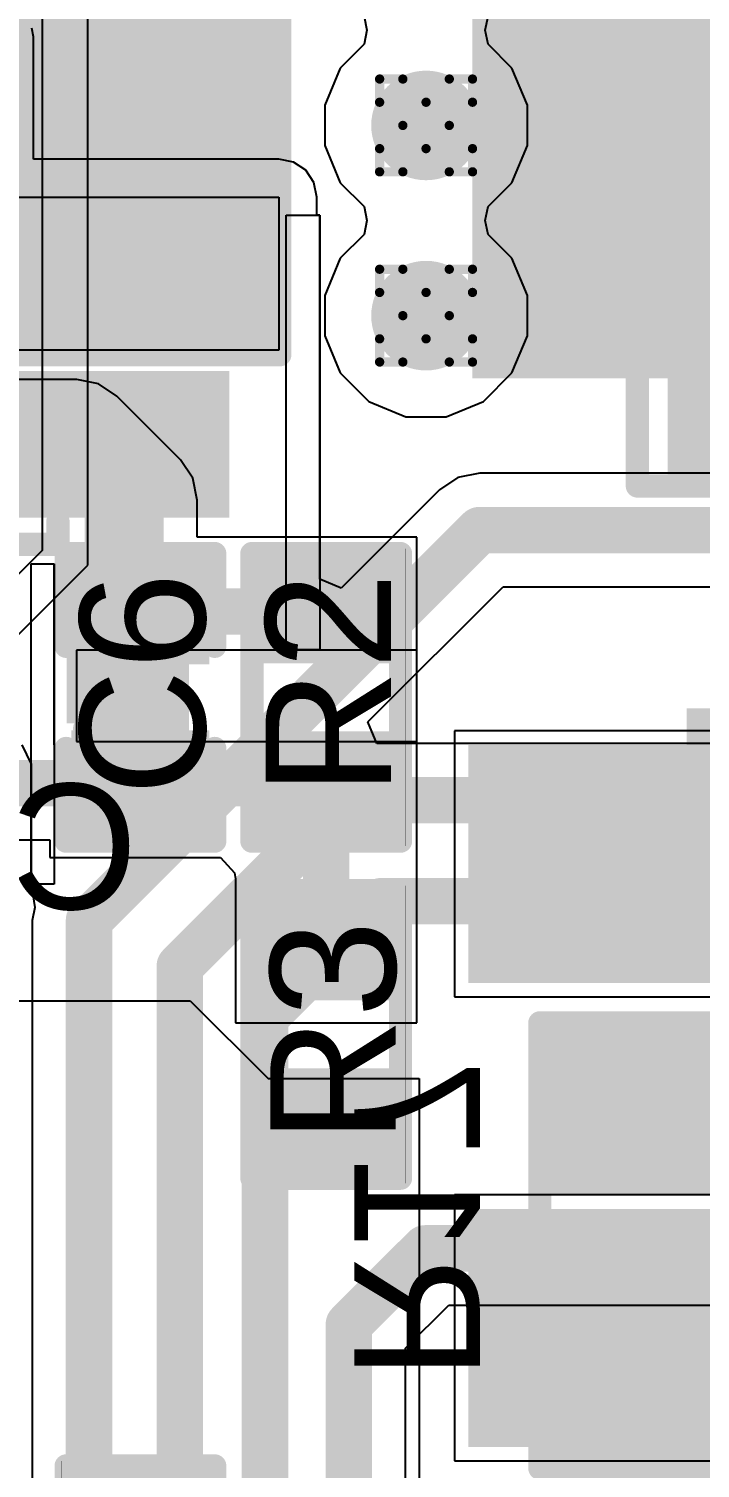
# Model space of a CAD drawing. Header units: inches. Extents: x -6 to 328, y -6 to 90.
# Drawn here: x 4.81 to 8.49, y 17.69 to 25.57 of the extents above; entities that cross this region are included whole.
import ezdxf

# ---------------------------------------------------------------- set-up
doc = ezdxf.new("R2010")
doc.units = ezdxf.units.IN
for name, color, linetype in [('Bottom Layer', 5, 'Continuous'), ('Bottom Overlay', 54, 'Continuous'), ('Bottom Paste', 16, 'Continuous'), ('Bottom Solder', 6, 'Continuous'), ('Designators', 56, 'Continuous'), ('Drill Drawing', 1, 'Continuous'), ('GND', 76, 'Continuous'), ('PWR', 16, 'Continuous'), ('Top Layer', 1, 'Continuous'), ('Top Overlay', 2, 'Continuous'), ('Top Paste', 8, 'Continuous'), ('Top Solder', 216, 'Continuous'), ('Via Holes', 16, 'Continuous')]:
    doc.layers.add(name, color=color, linetype=linetype)
doc.styles.add('Arial', font='', dxfattribs={"height": 0.2})
doc.styles.add('Arial_Bold', font='', dxfattribs={"height": 0.2})
doc.styles.get('Arial').set_extended_font_data('Arial')
doc.styles.get('Arial_Bold').set_extended_font_data('Arial', bold=True)

# ---------------------------------------------------------------- blocks, each defined once
blk = doc.blocks.new('TSOT_23_6_B_8')
at = {"layer": 'Bottom Layer'}
for points in [[(-1.7, 1.25), (-0.7, 1.25), (-0.7, 0.65), (-1.7, 0.65)], [(0.7, 1.25), (1.7, 1.25), (1.7, 0.65), (0.7, 0.65)], [(-1.7, 0.3), (-0.7, 0.3), (-0.7, -0.3), (-1.7, -0.3)], [(0.7, 0.3), (1.7, 0.3), (1.7, -0.3), (0.7, -0.3)], [(-1.7, -0.65), (-0.7, -0.65), (-0.7, -1.25), (-1.7, -1.25)], [(0.7, -0.65), (1.7, -0.65), (1.7, -1.25), (0.7, -1.25)]]:
    blk.add_hatch(color=5, dxfattribs=at).paths.add_polyline_path(points)
at = {"layer": 'Bottom Paste'}
for points in [[(-1.7, 1.25), (-0.7, 1.25), (-0.7, 0.65), (-1.7, 0.65)], [(0.7, 1.25), (1.7, 1.25), (1.7, 0.65), (0.7, 0.65)], [(-1.7, 0.3), (-0.7, 0.3), (-0.7, -0.3), (-1.7, -0.3)], [(0.7, 0.3), (1.7, 0.3), (1.7, -0.3), (0.7, -0.3)], [(-1.7, -0.65), (-0.7, -0.65), (-0.7, -1.25), (-1.7, -1.25)], [(0.7, -0.65), (1.7, -0.65), (1.7, -1.25), (0.7, -1.25)]]:
    blk.add_hatch(color=16, dxfattribs=at).paths.add_polyline_path(points)
at = {"layer": 'Bottom Solder'}
for points in [[(-1.8016, 1.3516), (-0.5984, 1.3516), (-0.5984, 0.5484), (-1.8016, 0.5484)], [(0.5984, 1.3516), (1.8016, 1.3516), (1.8016, 0.5484), (0.5984, 0.5484)], [(-1.8016, 0.4016), (-0.5984, 0.4016), (-0.5984, -0.4016), (-1.8016, -0.4016)], [(0.5984, 0.4016), (1.8016, 0.4016), (1.8016, -0.4016), (0.5984, -0.4016)], [(-1.8016, -0.5484), (-0.5984, -0.5484), (-0.5984, -1.3516), (-1.8016, -1.3516)], [(0.5984, -0.5484), (1.8016, -0.5484), (1.8016, -1.3516), (0.5984, -1.3516)]]:
    blk.add_hatch(color=6, dxfattribs=at).paths.add_polyline_path(points)
at = {"layer": 'Bottom Overlay', "const_width": 0.127}
for points in [[(-0.8636, 1.3716), (-0.8636, 1.4986)], [(-0.8636, 1.4986), (0.8636, 1.4986)], [(0.8636, 1.3716), (0.8636, 1.4986)], [(-1.9812, -1.0922), (-1.9812, -0.8382)], [(-1.9812, -0.8382), (-1.8542, -0.9652)], [(-1.9812, -1.0922), (-1.8542, -0.9652)], [(-0.8636, -1.4986), (-0.8636, -1.3716)], [(0.8636, -1.4986), (0.8636, -1.3716)], [(-0.8636, -1.4986), (0.8636, -1.4986)]]:
    blk.add_lwpolyline(points, dxfattribs=at)
at = {"layer": 'Bottom Overlay', "const_width": 0.0635}
for points in [[(-0.8953, 1.4986, 1), (-0.8318, 1.4986, 1)], [(-0.8953, 1.4986, 1), (-0.8318, 1.4986, 1)], [(0.8318, 1.4986, 1), (0.8953, 1.4986, 1)], [(0.8318, 1.4986, 1), (0.8953, 1.4986, 1)], [(-0.8953, 1.3716, 1), (-0.8318, 1.3716, 1)], [(0.8318, 1.3716, 1), (0.8953, 1.3716, 1)], [(-2.013, -0.8382, 1), (-1.9494, -0.8382, 1)], [(-2.013, -0.8382, 1), (-1.9494, -0.8382, 1)], [(-1.886, -0.9652, 1), (-1.8224, -0.9652, 1)], [(-1.886, -0.9652, 1), (-1.8224, -0.9652, 1)], [(-2.013, -1.0922, 1), (-1.9494, -1.0922, 1)], [(-2.013, -1.0922, 1), (-1.9494, -1.0922, 1)], [(-0.8953, -1.3716, 1), (-0.8318, -1.3716, 1)], [(0.8318, -1.3716, 1), (0.8953, -1.3716, 1)], [(-0.8953, -1.4986, 1), (-0.8318, -1.4986, 1)], [(-0.8953, -1.4986, 1), (-0.8318, -1.4986, 1)], [(0.8318, -1.4986, 1), (0.8953, -1.4986, 1)], [(0.8318, -1.4986, 1), (0.8953, -1.4986, 1)]]:
    blk.add_lwpolyline(points, format="xyb", close=True, dxfattribs=at)
blk = doc.blocks.new('R___0603_B_25')
at = {"layer": 'Bottom Layer'}
for points in [[(-1.143, -0.4445), (-1.143, 0.4445), (-0.381, 0.4445), (-0.381, -0.4445)], [(0.381, -0.4445), (0.381, 0.4445), (1.143, 0.4445), (1.143, -0.4445)]]:
    blk.add_hatch(color=5, dxfattribs=at).paths.add_polyline_path(points)
at = {"layer": 'Bottom Paste'}
for points in [[(-1.143, -0.4445), (-1.143, 0.4445), (-0.381, 0.4445), (-0.381, -0.4445)], [(0.381, -0.4445), (0.381, 0.4445), (1.143, 0.4445), (1.143, -0.4445)]]:
    blk.add_hatch(color=16, dxfattribs=at).paths.add_polyline_path(points)
at = {"layer": 'Bottom Solder'}
for points in [[(-1.2446, -0.5461), (-1.2446, 0.5461), (-0.2794, 0.5461), (-0.2794, -0.5461)], [(0.2794, -0.5461), (0.2794, 0.5461), (1.2446, 0.5461), (1.2446, -0.5461)]]:
    blk.add_hatch(color=6, dxfattribs=at).paths.add_polyline_path(points)
at = {"layer": 'Bottom Overlay', "const_width": 0.127}
for points in [[(1.2192, 0.5334), (-1.2192, 0.5334)], [(-1.2192, -0.5334), (-1.2192, 0.5334)], [(1.2192, -0.5334), (1.2192, 0.5334)], [(1.2192, -0.5334), (-1.2192, -0.5334)]]:
    blk.add_lwpolyline(points, dxfattribs=at)
at = {"layer": 'Bottom Overlay', "const_width": 0.0635}
for points in [[(-1.25095, 0.5334, 1), (-1.18745, 0.5334, 1)], [(-1.25095, 0.5334, 1), (-1.18745, 0.5334, 1)], [(1.18745, 0.5334, 1), (1.25095, 0.5334, 1)], [(1.18745, 0.5334, 1), (1.25095, 0.5334, 1)], [(-1.25095, -0.5334, 1), (-1.18745, -0.5334, 1)], [(-1.25095, -0.5334, 1), (-1.18745, -0.5334, 1)], [(1.18745, -0.5334, 1), (1.25095, -0.5334, 1)], [(1.18745, -0.5334, 1), (1.25095, -0.5334, 1)]]:
    blk.add_lwpolyline(points, format="xyb", close=True, dxfattribs=at)
blk = doc.blocks.new('R___0402_39')
at = {"layer": 'Top Layer'}
for points in [[(-0.6985, -0.3175), (-0.6985, 0.3175), (-0.2413, 0.3175), (-0.2413, -0.3175)], [(0.2413, -0.3175), (0.2413, 0.3175), (0.6985, 0.3175), (0.6985, -0.3175)]]:
    blk.add_hatch(color=1, dxfattribs=at).paths.add_polyline_path(points)
at = {"layer": 'Top Paste'}
for points in [[(-0.6985, -0.3175), (-0.6985, 0.3175), (-0.2413, 0.3175), (-0.2413, -0.3175)], [(0.2413, -0.3175), (0.2413, 0.3175), (0.6985, 0.3175), (0.6985, -0.3175)]]:
    blk.add_hatch(color=8, dxfattribs=at).paths.add_polyline_path(points)
at = {"layer": 'Top Solder'}
for points in [[(-0.7535, -0.3725), (-0.7535, 0.3725), (-0.1863, 0.3725), (-0.1863, -0.3725)], [(0.1863, -0.3725), (0.1863, 0.3725), (0.7535, 0.3725), (0.7535, -0.3725)]]:
    blk.add_hatch(color=216, dxfattribs=at).paths.add_polyline_path(points)
at = {"layer": 'Top Overlay'}
for points, const_width in [([(-0.7874, 0.4064), (-0.7874, -0.4064)], 0.127), ([(-0.7874, 0.4064), (0.7874, 0.4064)], 0.127), ([(0.7874, 0.4064), (0.7874, -0.4064)], 0.127), ([(-0.7874, -0.4064), (0.7874, -0.4064)], 0.127), ([(-0.8128, -0.4318), (0.8128, -0.4318)], 0.00323)]:
    blk.add_lwpolyline(points, dxfattribs=dict(at, const_width=const_width))
for points, const_width in [([(-0.8191, 0.4064, 1), (-0.7556, 0.4064, 1)], 0.0635), ([(-0.8191, 0.4064, 1), (-0.7556, 0.4064, 1)], 0.0635), ([(0.7556, 0.4064, 1), (0.8191, 0.4064, 1)], 0.0635), ([(0.7556, 0.4064, 1), (0.8191, 0.4064, 1)], 0.0635), ([(-0.8191, -0.4064, 1), (-0.7556, -0.4064, 1)], 0.0635), ([(-0.8191, -0.4064, 1), (-0.7556, -0.4064, 1)], 0.0635), ([(0.7556, -0.4064, 1), (0.8191, -0.4064, 1)], 0.0635), ([(0.7556, -0.4064, 1), (0.8191, -0.4064, 1)], 0.0635), ([(-0.8136, -0.4318, 1), (-0.812, -0.4318, 1)], 0.00161), ([(0.812, -0.4318, 1), (0.8136, -0.4318, 1)], 0.00161)]:
    blk.add_lwpolyline(points, format="xyb", close=True, dxfattribs=dict(at, const_width=const_width))
blk = doc.blocks.new('R___0402_40')
at = {"layer": 'Top Layer'}
for points in [[(-0.6985, -0.3175), (-0.6985, 0.3175), (-0.2413, 0.3175), (-0.2413, -0.3175)], [(0.2413, -0.3175), (0.2413, 0.3175), (0.6985, 0.3175), (0.6985, -0.3175)]]:
    blk.add_hatch(color=1, dxfattribs=at).paths.add_polyline_path(points)
at = {"layer": 'Top Paste'}
for points in [[(-0.6985, -0.3175), (-0.6985, 0.3175), (-0.2413, 0.3175), (-0.2413, -0.3175)], [(0.2413, -0.3175), (0.2413, 0.3175), (0.6985, 0.3175), (0.6985, -0.3175)]]:
    blk.add_hatch(color=8, dxfattribs=at).paths.add_polyline_path(points)
at = {"layer": 'Top Solder'}
for points in [[(-0.7535, -0.3725), (-0.7535, 0.3725), (-0.1863, 0.3725), (-0.1863, -0.3725)], [(0.1863, -0.3725), (0.1863, 0.3725), (0.7535, 0.3725), (0.7535, -0.3725)]]:
    blk.add_hatch(color=216, dxfattribs=at).paths.add_polyline_path(points)
at = {"layer": 'Top Overlay'}
for points, const_width in [([(-0.7874, 0.4064), (-0.7874, -0.4064)], 0.127), ([(-0.7874, 0.4064), (0.7874, 0.4064)], 0.127), ([(0.7874, 0.4064), (0.7874, -0.4064)], 0.127), ([(-0.7874, -0.4064), (0.7874, -0.4064)], 0.127), ([(-0.8128, -0.4318), (0.8128, -0.4318)], 0.00323)]:
    blk.add_lwpolyline(points, dxfattribs=dict(at, const_width=const_width))
for points, const_width in [([(-0.8191, 0.4064, 1), (-0.7556, 0.4064, 1)], 0.0635), ([(-0.8191, 0.4064, 1), (-0.7556, 0.4064, 1)], 0.0635), ([(0.7556, 0.4064, 1), (0.8191, 0.4064, 1)], 0.0635), ([(0.7556, 0.4064, 1), (0.8191, 0.4064, 1)], 0.0635), ([(-0.8191, -0.4064, 1), (-0.7556, -0.4064, 1)], 0.0635), ([(-0.8191, -0.4064, 1), (-0.7556, -0.4064, 1)], 0.0635), ([(0.7556, -0.4064, 1), (0.8191, -0.4064, 1)], 0.0635), ([(0.7556, -0.4064, 1), (0.8191, -0.4064, 1)], 0.0635), ([(-0.8136, -0.4318, 1), (-0.812, -0.4318, 1)], 0.00161), ([(0.812, -0.4318, 1), (0.8136, -0.4318, 1)], 0.00161)]:
    blk.add_lwpolyline(points, format="xyb", close=True, dxfattribs=dict(at, const_width=const_width))
blk = doc.blocks.new('R___0402_41')
at = {"layer": 'Top Layer'}
for points in [[(-0.6985, -0.3175), (-0.6985, 0.3175), (-0.2413, 0.3175), (-0.2413, -0.3175)], [(0.2413, -0.3175), (0.2413, 0.3175), (0.6985, 0.3175), (0.6985, -0.3175)]]:
    blk.add_hatch(color=1, dxfattribs=at).paths.add_polyline_path(points)
at = {"layer": 'Top Paste'}
for points in [[(-0.6985, -0.3175), (-0.6985, 0.3175), (-0.2413, 0.3175), (-0.2413, -0.3175)], [(0.2413, -0.3175), (0.2413, 0.3175), (0.6985, 0.3175), (0.6985, -0.3175)]]:
    blk.add_hatch(color=8, dxfattribs=at).paths.add_polyline_path(points)
at = {"layer": 'Top Solder'}
for points in [[(-0.7535, -0.3725), (-0.7535, 0.3725), (-0.1863, 0.3725), (-0.1863, -0.3725)], [(0.1863, -0.3725), (0.1863, 0.3725), (0.7535, 0.3725), (0.7535, -0.3725)]]:
    blk.add_hatch(color=216, dxfattribs=at).paths.add_polyline_path(points)
at = {"layer": 'Top Overlay'}
for points, const_width in [([(-0.7874, -0.4064), (-0.7874, 0.4064)], 0.127), ([(0.7874, 0.4064), (-0.7874, 0.4064)], 0.127), ([(0.7874, -0.4064), (0.7874, 0.4064)], 0.127), ([(0.7874, -0.4064), (-0.7874, -0.4064)], 0.127), ([(0.8128, -0.4318), (-0.8128, -0.4318)], 0.00323)]:
    blk.add_lwpolyline(points, dxfattribs=dict(at, const_width=const_width))
for points, const_width in [([(-0.8191, 0.4064, 1), (-0.7556, 0.4064, 1)], 0.0635), ([(-0.8191, 0.4064, 1), (-0.7556, 0.4064, 1)], 0.0635), ([(0.7556, 0.4064, 1), (0.8191, 0.4064, 1)], 0.0635), ([(0.7556, 0.4064, 1), (0.8191, 0.4064, 1)], 0.0635), ([(-0.8191, -0.4064, 1), (-0.7556, -0.4064, 1)], 0.0635), ([(-0.8191, -0.4064, 1), (-0.7556, -0.4064, 1)], 0.0635), ([(0.7556, -0.4064, 1), (0.8191, -0.4064, 1)], 0.0635), ([(0.7556, -0.4064, 1), (0.8191, -0.4064, 1)], 0.0635), ([(-0.8136, -0.4318, 1), (-0.812, -0.4318, 1)], 0.00161), ([(0.812, -0.4318, 1), (0.8136, -0.4318, 1)], 0.00161)]:
    blk.add_lwpolyline(points, format="xyb", close=True, dxfattribs=dict(at, const_width=const_width))
blk = doc.blocks.new('HR963370A_51')
at = {"layer": 'Top Layer'}
for points in [[(-6, 6.15), (-7.1, 6.15), (-7.1, 10.35), (-6, 10.35)], [(-3.46, 6.15), (-4.56, 6.15), (-4.56, 10.35), (-3.46, 10.35)], [(-1.25, 10.3294), (1.25, 10.3294), (1.25, 7.7294), (-1.25, 7.7294)]]:
    blk.add_hatch(color=1, dxfattribs=at).paths.add_polyline_path(points)
at = {"layer": 'Top Paste'}
for points in [[(-6, 6.15), (-7.1, 6.15), (-7.1, 10.35), (-6, 10.35)], [(-3.46, 6.15), (-4.56, 6.15), (-4.56, 10.35), (-3.46, 10.35)], [(-1.25, 10.3294), (1.25, 10.3294), (1.25, 7.7294), (-1.25, 7.7294)]]:
    blk.add_hatch(color=8, dxfattribs=at).paths.add_polyline_path(points)
at = {"layer": 'Top Solder'}
for points in [[(-5.8984, 6.0484), (-7.2016, 6.0484), (-7.2016, 10.4516), (-5.8984, 10.4516)], [(-3.3584, 6.0484), (-4.6616, 6.0484), (-4.6616, 10.4516), (-3.3584, 10.4516)], [(-1.3516, 10.431), (1.3516, 10.431), (1.3516, 7.6278), (-1.3516, 7.6278)]]:
    blk.add_hatch(color=216, dxfattribs=at).paths.add_polyline_path(points)
blk = doc.blocks.new('C___0603_B_83')
at = {"layer": 'Bottom Layer'}
for points in [[(-1.143, -0.4445), (-1.143, 0.4445), (-0.381, 0.4445), (-0.381, -0.4445)], [(0.381, -0.4445), (0.381, 0.4445), (1.143, 0.4445), (1.143, -0.4445)]]:
    blk.add_hatch(color=5, dxfattribs=at).paths.add_polyline_path(points)
at = {"layer": 'Bottom Paste'}
for points in [[(-1.143, -0.4445), (-1.143, 0.4445), (-0.381, 0.4445), (-0.381, -0.4445)], [(0.381, -0.4445), (0.381, 0.4445), (1.143, 0.4445), (1.143, -0.4445)]]:
    blk.add_hatch(color=16, dxfattribs=at).paths.add_polyline_path(points)
at = {"layer": 'Bottom Solder'}
for points in [[(-1.203, -0.5045), (-1.203, 0.5045), (-0.321, 0.5045), (-0.321, -0.5045)], [(0.321, -0.5045), (0.321, 0.5045), (1.203, 0.5045), (1.203, -0.5045)]]:
    blk.add_hatch(color=6, dxfattribs=at).paths.add_polyline_path(points)
at = {"layer": 'Bottom Overlay', "const_width": 0.127}
for points in [[(-1.2446, 0.5334), (-0.4572, 0.5334)], [(-1.2446, -0.5334), (-1.2446, 0.5334)], [(0.4572, 0.5334), (1.2446, 0.5334)], [(1.2446, -0.5334), (1.2446, 0.5334)], [(-1.2446, -0.5334), (-0.4572, -0.5334)], [(0.4572, -0.5334), (1.2446, -0.5334)]]:
    blk.add_lwpolyline(points, dxfattribs=at)
at = {"layer": 'Bottom Overlay', "const_width": 0.0635}
for points in [[(-1.2764, 0.5334, 1), (-1.2128, 0.5334, 1)], [(-1.2764, 0.5334, 1), (-1.2128, 0.5334, 1)], [(-0.4889, 0.5334, 1), (-0.4254, 0.5334, 1)], [(0.4254, 0.5334, 1), (0.4889, 0.5334, 1)], [(1.2128, 0.5334, 1), (1.2764, 0.5334, 1)], [(1.2128, 0.5334, 1), (1.2764, 0.5334, 1)], [(-1.2764, -0.5334, 1), (-1.2128, -0.5334, 1)], [(-1.2764, -0.5334, 1), (-1.2128, -0.5334, 1)], [(-0.4889, -0.5334, 1), (-0.4254, -0.5334, 1)], [(0.4254, -0.5334, 1), (0.4889, -0.5334, 1)], [(1.2128, -0.5334, 1), (1.2764, -0.5334, 1)], [(1.2128, -0.5334, 1), (1.2764, -0.5334, 1)]]:
    blk.add_lwpolyline(points, format="xyb", close=True, dxfattribs=at)
blk = doc.blocks.new('CAP_0603_B_87')
at = {"layer": 'Bottom Layer'}
for points in [[(-1.143, -0.4445), (-1.143, 0.4445), (-0.381, 0.4445), (-0.381, -0.4445)], [(0.381, -0.4445), (0.381, 0.4445), (1.143, 0.4445), (1.143, -0.4445)]]:
    blk.add_hatch(color=5, dxfattribs=at).paths.add_polyline_path(points)
at = {"layer": 'Bottom Paste'}
for points in [[(-1.143, -0.4445), (-1.143, 0.4445), (-0.381, 0.4445), (-0.381, -0.4445)], [(0.381, -0.4445), (0.381, 0.4445), (1.143, 0.4445), (1.143, -0.4445)]]:
    blk.add_hatch(color=16, dxfattribs=at).paths.add_polyline_path(points)
at = {"layer": 'Bottom Solder'}
for points in [[(-1.203, -0.5045), (-1.203, 0.5045), (-0.321, 0.5045), (-0.321, -0.5045)], [(0.321, -0.5045), (0.321, 0.5045), (1.203, 0.5045), (1.203, -0.5045)]]:
    blk.add_hatch(color=6, dxfattribs=at).paths.add_polyline_path(points)
at = {"layer": 'Bottom Overlay', "const_width": 0.127}
for points in [[(-1.2446, 0.5334), (-0.4572, 0.5334)], [(-1.2446, -0.5334), (-1.2446, 0.5334)], [(0.4572, 0.5334), (1.2446, 0.5334)], [(1.2446, -0.5334), (1.2446, 0.5334)], [(-1.2446, -0.5334), (-0.4572, -0.5334)], [(0.4572, -0.5334), (1.2446, -0.5334)]]:
    blk.add_lwpolyline(points, dxfattribs=at)
at = {"layer": 'Bottom Overlay', "const_width": 0.0635}
for points in [[(-1.2764, 0.5334, 1), (-1.2128, 0.5334, 1)], [(-1.2764, 0.5334, 1), (-1.2128, 0.5334, 1)], [(-0.4889, 0.5334, 1), (-0.4254, 0.5334, 1)], [(0.4254, 0.5334, 1), (0.4889, 0.5334, 1)], [(1.2128, 0.5334, 1), (1.2764, 0.5334, 1)], [(1.2128, 0.5334, 1), (1.2764, 0.5334, 1)], [(-1.2764, -0.5334, 1), (-1.2128, -0.5334, 1)], [(-1.2764, -0.5334, 1), (-1.2128, -0.5334, 1)], [(-0.4889, -0.5334, 1), (-0.4254, -0.5334, 1)], [(0.4254, -0.5334, 1), (0.4889, -0.5334, 1)], [(1.2128, -0.5334, 1), (1.2764, -0.5334, 1)], [(1.2128, -0.5334, 1), (1.2764, -0.5334, 1)]]:
    blk.add_lwpolyline(points, format="xyb", close=True, dxfattribs=at)
blk = doc.blocks.new('CAP_0603_B_88')
at = {"layer": 'Bottom Layer'}
for points in [[(-1.143, -0.4445), (-1.143, 0.4445), (-0.381, 0.4445), (-0.381, -0.4445)], [(0.381, -0.4445), (0.381, 0.4445), (1.143, 0.4445), (1.143, -0.4445)]]:
    blk.add_hatch(color=5, dxfattribs=at).paths.add_polyline_path(points)
at = {"layer": 'Bottom Paste'}
for points in [[(-1.143, -0.4445), (-1.143, 0.4445), (-0.381, 0.4445), (-0.381, -0.4445)], [(0.381, -0.4445), (0.381, 0.4445), (1.143, 0.4445), (1.143, -0.4445)]]:
    blk.add_hatch(color=16, dxfattribs=at).paths.add_polyline_path(points)
at = {"layer": 'Bottom Solder'}
for points in [[(-1.203, -0.5045), (-1.203, 0.5045), (-0.321, 0.5045), (-0.321, -0.5045)], [(0.321, -0.5045), (0.321, 0.5045), (1.203, 0.5045), (1.203, -0.5045)]]:
    blk.add_hatch(color=6, dxfattribs=at).paths.add_polyline_path(points)
at = {"layer": 'Bottom Overlay', "const_width": 0.127}
for points in [[(-1.2446, 0.5334), (-0.4572, 0.5334)], [(-1.2446, -0.5334), (-1.2446, 0.5334)], [(0.4572, 0.5334), (1.2446, 0.5334)], [(1.2446, -0.5334), (1.2446, 0.5334)], [(-1.2446, -0.5334), (-0.4572, -0.5334)], [(0.4572, -0.5334), (1.2446, -0.5334)]]:
    blk.add_lwpolyline(points, dxfattribs=at)
at = {"layer": 'Bottom Overlay', "const_width": 0.0635}
for points in [[(-1.2764, 0.5334, 1), (-1.2128, 0.5334, 1)], [(-1.2764, 0.5334, 1), (-1.2128, 0.5334, 1)], [(-0.4889, 0.5334, 1), (-0.4254, 0.5334, 1)], [(0.4254, 0.5334, 1), (0.4889, 0.5334, 1)], [(1.2128, 0.5334, 1), (1.2764, 0.5334, 1)], [(1.2128, 0.5334, 1), (1.2764, 0.5334, 1)], [(-1.2764, -0.5334, 1), (-1.2128, -0.5334, 1)], [(-1.2764, -0.5334, 1), (-1.2128, -0.5334, 1)], [(-0.4889, -0.5334, 1), (-0.4254, -0.5334, 1)], [(0.4254, -0.5334, 1), (0.4889, -0.5334, 1)], [(1.2128, -0.5334, 1), (1.2764, -0.5334, 1)], [(1.2128, -0.5334, 1), (1.2764, -0.5334, 1)]]:
    blk.add_lwpolyline(points, format="xyb", close=True, dxfattribs=at)
blk = doc.blocks.new('C___1210_90')
at = {"layer": 'Top Layer'}
for points in [[(-2.032, 1.397), (-0.508, 1.397), (-0.508, -1.397), (-2.032, -1.397)], [(0.508, 1.397), (2.032, 1.397), (2.032, -1.397), (0.508, -1.397)]]:
    blk.add_hatch(color=1, dxfattribs=at).paths.add_polyline_path(points)
at = {"layer": 'Top Paste'}
for points in [[(-2.032, 1.397), (-0.508, 1.397), (-0.508, -1.397), (-2.032, -1.397)], [(0.508, 1.397), (2.032, 1.397), (2.032, -1.397), (0.508, -1.397)]]:
    blk.add_hatch(color=8, dxfattribs=at).paths.add_polyline_path(points)
at = {"layer": 'Top Solder'}
for points in [[(-2.1336, 1.4986), (-0.4064, 1.4986), (-0.4064, -1.4986), (-2.1336, -1.4986)], [(0.4064, 1.4986), (2.1336, 1.4986), (2.1336, -1.4986), (0.4064, -1.4986)]]:
    blk.add_hatch(color=216, dxfattribs=at).paths.add_polyline_path(points)
at = {"layer": 'Top Overlay', "const_width": 0.127}
for points in [[(-0.5842, 1.4986), (-2.1336, 1.4986)], [(-2.1336, 1.4986), (-2.1336, -1.4986)], [(2.1336, 1.4986), (0.5842, 1.4986)], [(2.1336, 1.4986), (2.1336, -1.4986)], [(-0.5842, -1.4986), (-2.1336, -1.4986)], [(2.1336, -1.4986), (0.5842, -1.4986)]]:
    blk.add_lwpolyline(points, dxfattribs=at)
at = {"layer": 'Top Overlay', "const_width": 0.0635}
for points in [[(-2.16535, 1.4986, 1), (-2.10185, 1.4986, 1)], [(-2.16535, 1.4986, 1), (-2.10185, 1.4986, 1)], [(-0.61595, 1.4986, 1), (-0.55245, 1.4986, 1)], [(0.55245, 1.4986, 1), (0.61595, 1.4986, 1)], [(2.10185, 1.4986, 1), (2.16535, 1.4986, 1)], [(2.10185, 1.4986, 1), (2.16535, 1.4986, 1)], [(-2.16535, -1.4986, 1), (-2.10185, -1.4986, 1)], [(-2.16535, -1.4986, 1), (-2.10185, -1.4986, 1)], [(-0.61595, -1.4986, 1), (-0.55245, -1.4986, 1)], [(0.55245, -1.4986, 1), (0.61595, -1.4986, 1)], [(2.10185, -1.4986, 1), (2.16535, -1.4986, 1)], [(2.10185, -1.4986, 1), (2.16535, -1.4986, 1)]]:
    blk.add_lwpolyline(points, format="xyb", close=True, dxfattribs=at)
blk = doc.blocks.new('C___0402_93')
at = {"layer": 'Top Layer'}
for points in [[(-0.6985, -0.3175), (-0.6985, 0.3175), (-0.2413, 0.3175), (-0.2413, -0.3175)], [(0.2413, -0.3175), (0.2413, 0.3175), (0.6985, 0.3175), (0.6985, -0.3175)]]:
    blk.add_hatch(color=1, dxfattribs=at).paths.add_polyline_path(points)
at = {"layer": 'Top Paste'}
for points in [[(-0.6985, -0.3175), (-0.6985, 0.3175), (-0.2413, 0.3175), (-0.2413, -0.3175)], [(0.2413, -0.3175), (0.2413, 0.3175), (0.6985, 0.3175), (0.6985, -0.3175)]]:
    blk.add_hatch(color=8, dxfattribs=at).paths.add_polyline_path(points)
at = {"layer": 'Top Solder'}
for points in [[(-0.7585, -0.3775), (-0.7585, 0.3775), (-0.1813, 0.3775), (-0.1813, -0.3775)], [(0.1813, -0.3775), (0.1813, 0.3775), (0.7585, 0.3775), (0.7585, -0.3775)]]:
    blk.add_hatch(color=216, dxfattribs=at).paths.add_polyline_path(points)
at = {"layer": 'Top Overlay', "const_width": 0.127}
for points in [[(-0.7874, 0.4064), (-0.2794, 0.4064)], [(-0.7874, 0.4064), (-0.7874, -0.4064)], [(0.2794, 0.4064), (0.7874, 0.4064)], [(0.7874, 0.4064), (0.7874, -0.4064)], [(-0.7874, -0.4064), (-0.2794, -0.4064)], [(0.2794, -0.4064), (0.7874, -0.4064)]]:
    blk.add_lwpolyline(points, dxfattribs=at)
at = {"layer": 'Top Overlay', "const_width": 0.0635}
for points in [[(-0.8191, 0.4064, 1), (-0.7556, 0.4064, 1)], [(-0.8191, 0.4064, 1), (-0.7556, 0.4064, 1)], [(-0.3111, 0.4064, 1), (-0.2477, 0.4064, 1)], [(0.2477, 0.4064, 1), (0.3111, 0.4064, 1)], [(0.7556, 0.4064, 1), (0.8191, 0.4064, 1)], [(0.7556, 0.4064, 1), (0.8191, 0.4064, 1)], [(-0.8191, -0.4064, 1), (-0.7556, -0.4064, 1)], [(-0.8191, -0.4064, 1), (-0.7556, -0.4064, 1)], [(-0.3111, -0.4064, 1), (-0.2477, -0.4064, 1)], [(0.2477, -0.4064, 1), (0.3111, -0.4064, 1)], [(0.7556, -0.4064, 1), (0.8191, -0.4064, 1)], [(0.7556, -0.4064, 1), (0.8191, -0.4064, 1)]]:
    blk.add_lwpolyline(points, format="xyb", close=True, dxfattribs=at)
blk = doc.blocks.new('C___0402_B_95')
at = {"layer": 'Bottom Layer'}
for points in [[(-0.2413, 0.3175), (-0.2413, -0.3175), (-0.6985, -0.3175), (-0.6985, 0.3175)], [(0.6985, 0.3175), (0.6985, -0.3175), (0.2413, -0.3175), (0.2413, 0.3175)]]:
    blk.add_hatch(color=5, dxfattribs=at).paths.add_polyline_path(points)
at = {"layer": 'Bottom Paste'}
for points in [[(-0.2413, 0.3175), (-0.2413, -0.3175), (-0.6985, -0.3175), (-0.6985, 0.3175)], [(0.6985, 0.3175), (0.6985, -0.3175), (0.2413, -0.3175), (0.2413, 0.3175)]]:
    blk.add_hatch(color=16, dxfattribs=at).paths.add_polyline_path(points)
at = {"layer": 'Bottom Solder'}
for points in [[(-0.1813, 0.3775), (-0.1813, -0.3775), (-0.7585, -0.3775), (-0.7585, 0.3775)], [(0.7585, 0.3775), (0.7585, -0.3775), (0.1813, -0.3775), (0.1813, 0.3775)]]:
    blk.add_hatch(color=6, dxfattribs=at).paths.add_polyline_path(points)
at = {"layer": 'Bottom Overlay', "const_width": 0.127}
for points in [[(-0.7874, 0.4064), (-0.7874, -0.4064)], [(-0.2794, 0.4064), (-0.7874, 0.4064)], [(0.7874, 0.4064), (0.2794, 0.4064)], [(0.7874, 0.4064), (0.7874, -0.4064)], [(-0.2794, -0.4064), (-0.7874, -0.4064)], [(0.7874, -0.4064), (0.2794, -0.4064)]]:
    blk.add_lwpolyline(points, dxfattribs=at)
at = {"layer": 'Bottom Overlay', "const_width": 0.0635}
for points in [[(-0.8191, 0.4064, 1), (-0.7556, 0.4064, 1)], [(-0.8191, 0.4064, 1), (-0.7556, 0.4064, 1)], [(-0.3111, 0.4064, 1), (-0.2477, 0.4064, 1)], [(0.2477, 0.4064, 1), (0.3111, 0.4064, 1)], [(0.7556, 0.4064, 1), (0.8191, 0.4064, 1)], [(0.7556, 0.4064, 1), (0.8191, 0.4064, 1)], [(-0.8191, -0.4064, 1), (-0.7556, -0.4064, 1)], [(-0.8191, -0.4064, 1), (-0.7556, -0.4064, 1)], [(-0.3111, -0.4064, 1), (-0.2477, -0.4064, 1)], [(0.2477, -0.4064, 1), (0.3111, -0.4064, 1)], [(0.7556, -0.4064, 1), (0.8191, -0.4064, 1)], [(0.7556, -0.4064, 1), (0.8191, -0.4064, 1)]]:
    blk.add_lwpolyline(points, format="xyb", close=True, dxfattribs=at)

msp = doc.modelspace()

# ---------------------------------------------------------------- hatches: boundary and pattern name
at = {"layer": 'Bottom Layer'}
h = msp.add_hatch(color=5, dxfattribs=at)
edge = h.paths.add_edge_path()
edge.add_arc((6.9865, 25.045), 0.3, 0, 360)
h = msp.add_hatch(color=5, dxfattribs=at)
edge = h.paths.add_edge_path()
edge.add_arc((6.9865, 24.0036), 0.3, 0, 360)
at = {"layer": 'GND'}
h = msp.add_hatch(color=76, dxfattribs=at)
edge = h.paths.add_edge_path()
edge.add_arc((6.9865, 25.045), 0.3, 0, 360)
h = msp.add_hatch(color=76, dxfattribs=at)
edge = h.paths.add_edge_path()
edge.add_arc((6.9865, 24.0036), 0.3, 0, 360)
at = {"layer": 'PWR'}
h = msp.add_hatch(color=16, dxfattribs=at)
edge = h.paths.add_edge_path()
edge.add_arc((6.9865, 25.045), 0.3, 0, 360)
h = msp.add_hatch(color=16, dxfattribs=at)
edge = h.paths.add_edge_path()
edge.add_arc((6.9865, 24.0036), 0.3, 0, 360)
at = {"layer": 'Top Layer'}
h = msp.add_hatch(color=1, dxfattribs=at)
edge = h.paths.add_edge_path()
edge.add_arc((6.9865, 25.045), 0.3, 0, 360)
h = msp.add_hatch(color=1, dxfattribs=at)
edge = h.paths.add_edge_path()
edge.add_arc((6.9865, 24.0036), 0.3, 0, 360)
at = {"layer": 'Via Holes'}
h = msp.add_hatch(color=7, dxfattribs=at)
edge = h.paths.add_edge_path()
edge.add_arc((6.9865, 25.045), 0.15, 0, 360)
h = msp.add_hatch(color=7, dxfattribs=at)
edge = h.paths.add_edge_path()
edge.add_arc((6.9865, 24.0036), 0.15, 0, 360)

# ---------------------------------------------------------------- linework, layer by layer
at = {"layer": 'Bottom Layer'}
for p, q in [((4.8392, 25.5308), (4.83, 25.577)), ((4.8392, 24.8602), (4.8392, 25.5308)), ((6.1816, 24.8602), (4.8392, 24.8602)), ((6.2609, 24.8444), (6.1816, 24.8602)), ((6.3281, 24.7995), (6.2609, 24.8444)), ((6.373, 24.7323), (6.3281, 24.7995)), ((6.3888, 24.653), (6.373, 24.7323)), ((4.6228, 24.653), (6.1816, 24.653)), ((6.1816, 24.653), (6.1816, 23.8148)), ((6.3888, 24.5536), (6.3888, 24.653)), ((6.2219, 24.5536), (6.4047, 24.5536)), ((6.2219, 22.1742), (6.2219, 24.5536)), ((6.4047, 24.5536), (6.3888, 24.5536)), ((6.4047, 24.5536), (6.4047, 22.1742)), ((6.4047, 22.56), (6.4047, 24.5536)), ((6.1816, 23.8148), (3.621, 23.8148)), ((7.1609, 23.1169), (7.0601, 23.0495)), ((7.2799, 23.1406), (7.1609, 23.1169)), ((9.7735, 23.1406), (7.2799, 23.1406)), ((7.0601, 23.0495), (6.522, 22.5114)), ((4.826, 20.8908), (4.826, 22.6448)), ((4.826, 22.6448), (4.953, 22.6448)), ((4.953, 22.6448), (4.953, 21.6542)), ((4.953, 21.6542), (4.953, 22.6448)), ((4.953, 22.6448), (4.953, 20.8908)), ((6.522, 22.5114), (6.4047, 22.56)), ((6.6687, 21.7791), (7.4086, 22.519)), ((7.4086, 22.519), (11.0306, 22.519)), ((6.4047, 22.1742), (6.2219, 22.1742)), ((6.7173, 21.6618), (6.6687, 21.7791)), ((4.7764, 21.6545), (4.826, 21.5481)), ((11.6347, 21.6618), (6.7173, 21.6618)), ((4.826, 21.5481), (4.826, 20.8908)), ((4.953, 20.8908), (4.826, 20.8908)), ((4.826, 20.8908), (4.826, 20.8908)), ((4.826, 20.8908), (4.8464, 20.7638)), ((4.8464, 20.7638), (4.8324, 20.693)), ((4.8324, 20.693), (4.8324, 9.9337)), ((6.8749, 18.3511), (7.1103, 18.5864)), ((7.1103, 18.5864), (8.65, 18.5864)), ((6.8749, 13.9227), (6.8749, 18.3511))]:
    msp.add_line(p, q, dxfattribs=at)
for points, const_width in [([(5.3098, 22.1498), (5.3098, 23.2998)], 0.381), ([(5.1431, 20.693), (7.2799, 22.8298)], 0.254), ([(7.2799, 22.8298), (11.0306, 22.8298)], 0.254), ([(5.6396, 20.4414), (6.5492, 21.351)], 0.254), ([(6.5492, 21.351), (13.1227, 21.351)], 0.254), ([(6.1056, 20.1626), (6.7411, 20.7981)], 0.254), ([(6.7411, 20.7981), (9.1375, 20.7981)], 0.254), ([(5.1431, 9.8182), (5.1431, 20.693)], 0.254), ([(5.6396, 10.3138), (5.6396, 20.4414)], 0.254), ([(6.1056, 11.7382), (6.1056, 20.1626)], 0.254), ([(8.1422, 19.6746), (9.0566, 19.6746)], 0.508), ([(6.5642, 18.4798), (6.9815, 18.8972)], 0.254), ([(6.9815, 18.8972), (8.7787, 18.8972)], 0.254), ([(6.5642, 13.7939), (6.5642, 18.4798)], 0.254), ([(8.1422, 16.398), (8.1422, 18.1506)], 0.381)]:
    msp.add_lwpolyline(points, dxfattribs=dict(at, const_width=const_width))
for points, const_width in [([(5.2145, 23.2998, 1), (5.405, 23.2998, 1)], 0.1905), ([(7.2164, 22.8298, 1), (7.3434, 22.8298, 1)], 0.127), ([(7.2164, 22.8298, 1), (7.3434, 22.8298, 1)], 0.127), ([(5.2145, 22.1498, 1), (5.405, 22.1498, 1)], 0.1905), ([(6.4857, 21.351, 1), (6.6127, 21.351, 1)], 0.127), ([(6.4857, 21.351, 1), (6.6127, 21.351, 1)], 0.127), ([(6.6776, 20.7981, 1), (6.8046, 20.7981, 1)], 0.127), ([(6.6776, 20.7981, 1), (6.8046, 20.7981, 1)], 0.127), ([(5.0796, 20.693, 1), (5.2066, 20.693, 1)], 0.127), ([(5.0796, 20.693, 1), (5.2066, 20.693, 1)], 0.127), ([(5.5761, 20.4414, 1), (5.7031, 20.4414, 1)], 0.127), ([(5.5761, 20.4414, 1), (5.7031, 20.4414, 1)], 0.127), ([(6.0421, 20.1626, 1), (6.1691, 20.1626, 1)], 0.127), ([(6.0421, 20.1626, 1), (6.1691, 20.1626, 1)], 0.127), ([(8.0152, 19.6746, 1), (8.2692, 19.6746, 1)], 0.254), ([(6.918, 18.8972, 1), (7.045, 18.8972, 1)], 0.127), ([(6.918, 18.8972, 1), (7.045, 18.8972, 1)], 0.127), ([(6.5007, 18.4798, 1), (6.6277, 18.4798, 1)], 0.127), ([(6.5007, 18.4798, 1), (6.6277, 18.4798, 1)], 0.127), ([(8.0469, 18.1506, 1), (8.2374, 18.1506, 1)], 0.1905)]:
    msp.add_lwpolyline(points, format="xyb", close=True, dxfattribs=dict(at, const_width=const_width))
at = {"layer": 'Bottom Overlay', "const_width": 0.127}
for points in [[(8.1422, 23.0708), (8.1422, 26.8628)], [(8.1422, 23.0708), (8.3708, 23.0708)]]:
    msp.add_lwpolyline(points, dxfattribs=at)
at = {"layer": 'Bottom Overlay', "const_width": 0.0635}
for points in [[(8.1104, 23.0708, 1), (8.1739, 23.0708, 1)], [(8.1104, 23.0708, 1), (8.1739, 23.0708, 1)], [(8.339, 23.0708, 1), (8.4025, 23.0708, 1)]]:
    msp.add_lwpolyline(points, format="xyb", close=True, dxfattribs=at)
at = {"layer": 'Drill Drawing', "const_width": 0.0508}
for points in [[(6.7325, 25.172), (6.7325, 25.299)], [(6.7325, 25.299), (6.8595, 25.299)], [(6.8595, 25.299), (6.9865, 25.172)], [(6.9865, 25.172), (7.1135, 25.299)], [(7.1135, 25.299), (7.2405, 25.299)], [(7.2405, 25.172), (7.2405, 25.299)], [(6.7325, 25.172), (6.8595, 25.045)], [(7.1135, 25.045), (7.2405, 25.172)], [(6.7325, 24.918), (6.8595, 25.045)], [(7.1135, 25.045), (7.2405, 24.918)], [(6.7325, 24.791), (6.7325, 24.918)], [(6.8595, 24.791), (6.9865, 24.918)], [(6.9865, 24.918), (7.1135, 24.791)], [(7.2405, 24.791), (7.2405, 24.918)], [(6.7325, 24.791), (6.8595, 24.791)], [(7.1135, 24.791), (7.2405, 24.791)], [(6.7325, 24.1306), (6.7325, 24.2576)], [(6.7325, 24.2576), (6.8595, 24.2576)], [(6.8595, 24.2576), (6.9865, 24.1306)], [(6.9865, 24.1306), (7.1135, 24.2576)], [(7.1135, 24.2576), (7.2405, 24.2576)], [(7.2405, 24.1306), (7.2405, 24.2576)], [(6.7325, 24.1306), (6.8595, 24.0036)], [(7.1135, 24.0036), (7.2405, 24.1306)], [(6.7325, 23.8766), (6.8595, 24.0036)], [(7.1135, 24.0036), (7.2405, 23.8766)], [(6.7325, 23.7496), (6.7325, 23.8766)], [(6.8595, 23.7496), (6.9865, 23.8766)], [(6.9865, 23.8766), (7.1135, 23.7496)], [(7.2405, 23.7496), (7.2405, 23.8766)], [(6.7325, 23.7496), (6.8595, 23.7496)], [(7.1135, 23.7496), (7.2405, 23.7496)]]:
    msp.add_lwpolyline(points, dxfattribs=at)
at = {"layer": 'Drill Drawing', "const_width": 0.0254}
for points in [[(6.7198, 25.299, 1), (6.7452, 25.299, 1)], [(6.7198, 25.299, 1), (6.7452, 25.299, 1)], [(6.8468, 25.299, 1), (6.8722, 25.299, 1)], [(6.8468, 25.299, 1), (6.8722, 25.299, 1)], [(7.1008, 25.299, 1), (7.1262, 25.299, 1)], [(7.1008, 25.299, 1), (7.1262, 25.299, 1)], [(7.2278, 25.299, 1), (7.2532, 25.299, 1)], [(7.2278, 25.299, 1), (7.2532, 25.299, 1)], [(6.7198, 25.172, 1), (6.7452, 25.172, 1)], [(6.7198, 25.172, 1), (6.7452, 25.172, 1)], [(6.9738, 25.172, 1), (6.9992, 25.172, 1)], [(6.9738, 25.172, 1), (6.9992, 25.172, 1)], [(7.2278, 25.172, 1), (7.2532, 25.172, 1)], [(7.2278, 25.172, 1), (7.2532, 25.172, 1)], [(6.8468, 25.045, 1), (6.8722, 25.045, 1)], [(6.8468, 25.045, 1), (6.8722, 25.045, 1)], [(7.1008, 25.045, 1), (7.1262, 25.045, 1)], [(7.1008, 25.045, 1), (7.1262, 25.045, 1)], [(6.7198, 24.918, 1), (6.7452, 24.918, 1)], [(6.7198, 24.918, 1), (6.7452, 24.918, 1)], [(6.9738, 24.918, 1), (6.9992, 24.918, 1)], [(6.9738, 24.918, 1), (6.9992, 24.918, 1)], [(7.2278, 24.918, 1), (7.2532, 24.918, 1)], [(7.2278, 24.918, 1), (7.2532, 24.918, 1)], [(6.7198, 24.791, 1), (6.7452, 24.791, 1)], [(6.7198, 24.791, 1), (6.7452, 24.791, 1)], [(6.8468, 24.791, 1), (6.8722, 24.791, 1)], [(6.8468, 24.791, 1), (6.8722, 24.791, 1)], [(7.1008, 24.791, 1), (7.1262, 24.791, 1)], [(7.1008, 24.791, 1), (7.1262, 24.791, 1)], [(7.2278, 24.791, 1), (7.2532, 24.791, 1)], [(7.2278, 24.791, 1), (7.2532, 24.791, 1)], [(6.7198, 24.2576, 1), (6.7452, 24.2576, 1)], [(6.7198, 24.2576, 1), (6.7452, 24.2576, 1)], [(6.8468, 24.2576, 1), (6.8722, 24.2576, 1)], [(6.8468, 24.2576, 1), (6.8722, 24.2576, 1)], [(7.1008, 24.2576, 1), (7.1262, 24.2576, 1)], [(7.1008, 24.2576, 1), (7.1262, 24.2576, 1)], [(7.2278, 24.2576, 1), (7.2532, 24.2576, 1)], [(7.2278, 24.2576, 1), (7.2532, 24.2576, 1)], [(6.7198, 24.1306, 1), (6.7452, 24.1306, 1)], [(6.7198, 24.1306, 1), (6.7452, 24.1306, 1)], [(6.9738, 24.1306, 1), (6.9992, 24.1306, 1)], [(6.9738, 24.1306, 1), (6.9992, 24.1306, 1)], [(7.2278, 24.1306, 1), (7.2532, 24.1306, 1)], [(7.2278, 24.1306, 1), (7.2532, 24.1306, 1)], [(6.8468, 24.0036, 1), (6.8722, 24.0036, 1)], [(6.8468, 24.0036, 1), (6.8722, 24.0036, 1)], [(7.1008, 24.0036, 1), (7.1262, 24.0036, 1)], [(7.1008, 24.0036, 1), (7.1262, 24.0036, 1)], [(6.7198, 23.8766, 1), (6.7452, 23.8766, 1)], [(6.7198, 23.8766, 1), (6.7452, 23.8766, 1)], [(6.9738, 23.8766, 1), (6.9992, 23.8766, 1)], [(6.9738, 23.8766, 1), (6.9992, 23.8766, 1)], [(7.2278, 23.8766, 1), (7.2532, 23.8766, 1)], [(7.2278, 23.8766, 1), (7.2532, 23.8766, 1)], [(6.7198, 23.7496, 1), (6.7452, 23.7496, 1)], [(6.7198, 23.7496, 1), (6.7452, 23.7496, 1)], [(6.8468, 23.7496, 1), (6.8722, 23.7496, 1)], [(6.8468, 23.7496, 1), (6.8722, 23.7496, 1)], [(7.1008, 23.7496, 1), (7.1262, 23.7496, 1)], [(7.1008, 23.7496, 1), (7.1262, 23.7496, 1)], [(7.2278, 23.7496, 1), (7.2532, 23.7496, 1)], [(7.2278, 23.7496, 1), (7.2532, 23.7496, 1)]]:
    msp.add_lwpolyline(points, format="xyb", close=True, dxfattribs=at)
at = {"layer": 'PWR'}
for p, q in [((4.8867, 27.6515), (4.8867, 22.7183)), ((5.1364, 22.6378), (5.1364, 27.4944)), ((6.6477, 25.6418), (6.6626, 25.5657)), ((7.3103, 25.5657), (7.3253, 25.6418)), ((6.6626, 25.5657), (6.6477, 25.4897)), ((7.3253, 25.4897), (7.3103, 25.5657)), ((6.6477, 25.4897), (6.5168, 25.3588)), ((7.4561, 25.3588), (7.3253, 25.4897)), ((6.5168, 25.3588), (6.4325, 25.1552)), ((7.5405, 25.1552), (7.4561, 25.3588)), ((6.4325, 25.1552), (6.4325, 24.9348)), ((7.5405, 24.9348), (7.5405, 25.1552)), ((6.4325, 24.9348), (6.5168, 24.7312)), ((7.4561, 24.7312), (7.5405, 24.9348)), ((6.5168, 24.7312), (6.6477, 24.6004)), ((7.3253, 24.6004), (7.4561, 24.7312)), ((6.6477, 24.6004), (6.6626, 24.5243)), ((7.3103, 24.5243), (7.3253, 24.6004)), ((6.6626, 24.5243), (6.6477, 24.4483)), ((7.3253, 24.4483), (7.3103, 24.5243)), ((6.6477, 24.4483), (6.5168, 24.3174)), ((7.4561, 24.3174), (7.3253, 24.4483)), ((6.5168, 24.3174), (6.4325, 24.1138)), ((7.5405, 24.1138), (7.4561, 24.3174)), ((6.4325, 24.1138), (6.4325, 23.8934)), ((7.5405, 23.8934), (7.5405, 24.1138)), ((6.4325, 23.8934), (6.5168, 23.6898)), ((7.4561, 23.6898), (7.5405, 23.8934)), ((6.5168, 23.6898), (6.6727, 23.534)), ((7.3003, 23.534), (7.4561, 23.6898)), ((6.6727, 23.534), (6.8763, 23.4496)), ((7.0967, 23.4496), (7.3003, 23.534)), ((6.8763, 23.4496), (7.0967, 23.4496)), ((4.8867, 22.7183), (4.5354, 22.367)), ((4.5711, 22.0726), (5.1364, 22.6378))]:
    msp.add_line(p, q, dxfattribs=at)
at = {"layer": 'Top Layer'}
for p, q in [((5.0758, 23.6534), (3.9744, 23.6534)), ((5.1948, 23.6297), (5.0758, 23.6534)), ((5.2956, 23.5623), (5.1948, 23.6297)), ((5.6441, 23.2138), (5.2956, 23.5623)), ((5.7115, 23.113), (5.6441, 23.2138)), ((5.7352, 22.994), (5.7115, 23.113)), ((5.7352, 22.79), (5.7352, 22.994)), ((5.9197, 22.79), (5.7352, 22.79)), ((5.9451, 22.79), (5.9197, 22.79)), ((5.9197, 22.79), (5.9197, 22.79)), ((6.9357, 22.79), (5.9451, 22.79)), ((5.9451, 22.79), (5.9451, 22.79)), ((6.9357, 21.6721), (6.9357, 22.79)), ((6.9357, 22.1721), (5.0754, 22.1721)), ((5.0754, 22.1721), (5.0754, 21.6721)), ((6.9357, 21.6721), (6.9357, 22.1721)), ((5.0754, 21.6721), (6.9357, 21.6721)), ((6.9357, 21.0374), (6.9357, 21.6721)), ((11.6444, 21.7296), (7.1422, 21.7296)), ((7.1422, 21.7296), (7.1422, 20.274)), ((4.657, 21.1331), (4.9291, 21.1331)), ((4.9291, 21.1331), (4.9291, 21.0374)), ((4.9291, 21.0374), (5.8625, 21.0374)), ((5.8625, 21.0374), (5.9382, 20.9523)), ((6.9357, 20.9446), (6.9357, 21.0374)), ((6.9357, 21.0374), (6.9357, 21.0374)), ((5.9382, 20.9523), (5.9451, 20.921)), ((5.9451, 20.921), (5.9451, 20.1318)), ((6.9357, 20.1318), (6.9357, 20.9446)), ((6.9357, 20.9446), (6.9357, 20.9446)), ((7.1422, 20.274), (8.7241, 20.274)), ((1.9137, 20.2528), (5.6971, 20.2528)), ((5.6971, 20.2528), (6.1229, 19.827)), ((5.9451, 20.1318), (6.9357, 20.1318)), ((6.1229, 19.827), (6.9484, 19.827)), ((6.9484, 19.827), (6.9484, 17.16)), ((8.5785, 19.1896), (7.1422, 19.1896)), ((7.1422, 19.1896), (7.1422, 17.734)), ((7.1422, 17.734), (11.6978, 17.734))]:
    msp.add_line(p, q, dxfattribs=at)
at = {"layer": 'Top Layer', "const_width": 0.254}
for points in [[(3.8456, 23.3426), (5.0758, 23.3426)], [(5.0758, 23.3426), (5.4244, 22.994)], [(5.4244, 22.3836), (5.4244, 22.994)], [(5.3355, 22.3836), (6.4404, 22.3836)], [(4.0782, 21.4438), (5.4244, 21.4438)], [(5.4244, 21.4438), (6.4404, 21.4438)], [(6.4404, 20.5382), (6.4404, 21.4438)]]:
    msp.add_lwpolyline(points, dxfattribs=at)
at = {"layer": 'Top Layer', "const_width": 0.127}
for points in [[(5.0123, 23.3426, 1), (5.1393, 23.3426, 1)], [(5.0123, 23.3426, 1), (5.1393, 23.3426, 1)], [(5.3609, 22.994, 1), (5.4879, 22.994, 1)], [(5.3609, 22.994, 1), (5.4879, 22.994, 1)], [(5.272, 22.3836, 1), (5.399, 22.3836, 1)], [(5.3609, 22.3836, 1), (5.4879, 22.3836, 1)], [(6.3769, 22.3836, 1), (6.5039, 22.3836, 1)], [(5.3609, 21.4438, 1), (5.4879, 21.4438, 1)], [(5.3609, 21.4438, 1), (5.4879, 21.4438, 1)], [(6.3769, 21.4438, 1), (6.5039, 21.4438, 1)], [(6.3769, 21.4438, 1), (6.5039, 21.4438, 1)], [(6.3769, 20.5382, 1), (6.5039, 20.5382, 1)]]:
    msp.add_lwpolyline(points, format="xyb", close=True, dxfattribs=at)

# ---------------------------------------------------------------- block references
for name, p, rotation in [('HR963370A_51', (17.67, 25.0118), 90), ('C___1210_90', (4.0528, 25.288), 180), ('C___0402_93', (5.4244, 21.9137), 90), ('R___0402_40', (6.4404, 21.9137), 90), ('C___0402_B_95', (4.8399, 22.1498), 180), ('R___0402_39', (6.4404, 20.0683), 90), ('R___0603_B_25', (8.1422, 18.9126), 270), ('R___0402_41', (5.4244, 16.9187), 270)]:
    msp.add_blockref(name, p, dxfattribs=dict(rotation=rotation))
for name, p in [('CAP_0603_B_87', (9.6154, 26.1042)), ('TSOT_23_6_B_8', (4.1098, 24.2498)), ('C___0603_B_83', (9.6154, 24.8308)), ('CAP_0603_B_88', (9.6154, 23.6042))]:
    msp.add_blockref(name, p)

# ---------------------------------------------------------------- texts
at = {"layer": 'Bottom Overlay', "text_generation_flag": 2}
for s, height, rotation, style, p in [('1', 1.5, 360, 'Arial_Bold', (9.5184, 21.6313)), ('R17', 0.6858, 270, 'Arial', (6.595, 18.1757))]:
    msp.add_text(s, height=height, rotation=rotation, dxfattribs=dict(at, style=style)).set_placement(p)
at = {"layer": 'Bottom Overlay', "style": 'Arial', "text_generation_flag": 2}
msp.add_text('C4', height=0.6858, dxfattribs=at).set_placement((5.4115, 20.7542))
at = {"layer": 'Designators', "style": 'Arial'}
for s, p in [('C6', (5.7784, 21.3743)), ('R2', (6.7944, 21.3743)), ('R3', (6.8198, 19.4693))]:
    msp.add_text(s, height=0.6858, rotation=90, dxfattribs=at).set_placement(p)

doc.saveas('drawing.dxf')
